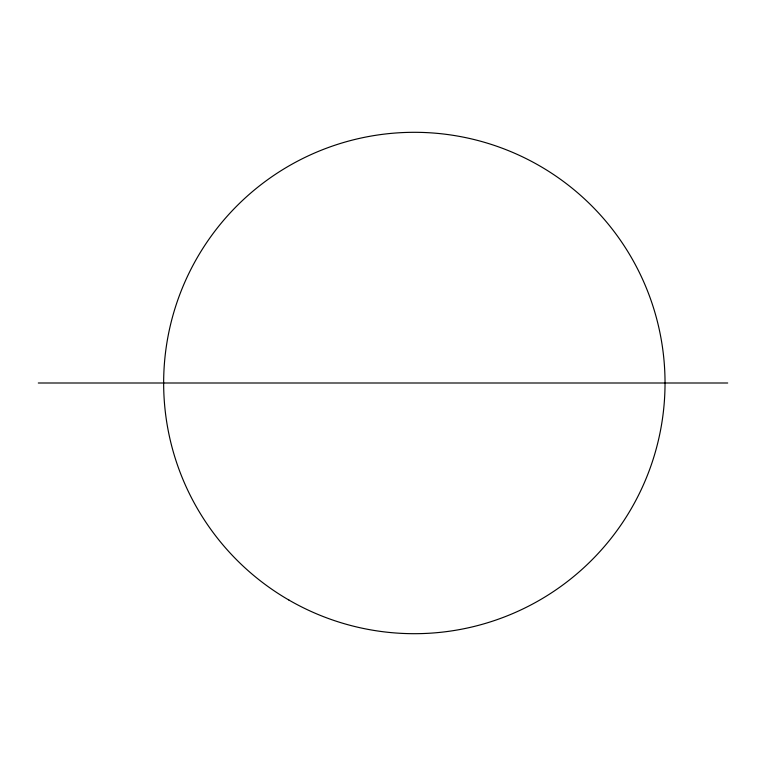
<?xml version="1.0" encoding="UTF-8"?>
<svg xmlns="http://www.w3.org/2000/svg" width="766" height="766" viewBox="0 0 766 766"><rect width="100%" height="100%" fill="white"/><g stroke="black" fill="none" stroke-linecap="round" stroke-linejoin="round"><path stroke-width="1.15" d="M38.3 383L727.7 383M288.993 600.104A250.693 250.693 0 0 0 665.032 383A250.693 250.693 0 0 0 288.993 165.896A250.693 250.693 0 0 0 288.993 600.104"/></g></svg>
